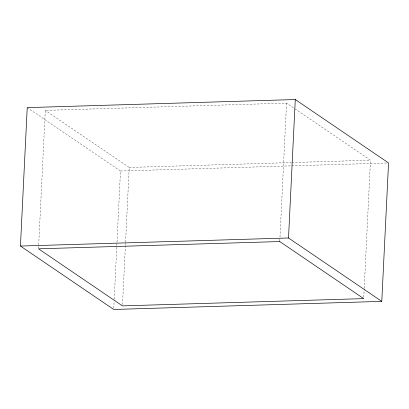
<?xml version="1.0" encoding="UTF-8"?>
<svg xmlns="http://www.w3.org/2000/svg" width="409" height="409" viewBox="0 0 409 409"><rect width="100%" height="100%" fill="white"/><g stroke="black" fill="none" stroke-linecap="round" stroke-linejoin="round"><path stroke-width="0.31" stroke-dasharray="2.04 1.53" d="M38.548 248.181L45.287 110.384L286.545 103.114L293.933 108.14M113.779 308.181L114.091 301.801M114.213 299.25L116.805 246.3M116.836 245.666L120.486 171.023L27.219 107.618M122.516 304.608L125.389 245.916M125.42 245.277L125.543 242.726M125.573 242.092L129.224 167.45L45.287 110.384M279.807 240.911L279.961 237.721M279.991 237.082L286.545 103.114M363.775 297.338L364.179 289.045M364.214 288.406L370.482 160.185L294.465 108.503M129.224 167.45L291.341 162.567M291.98 162.547L370.482 160.185M120.486 171.023L387.272 162.987"/><path stroke-width="0.61" d="M20.45 246.049L27.219 107.618L295.283 99.54L388.55 162.951L381.781 301.382L113.717 309.46L20.45 246.049L288.514 237.977L381.781 301.382M288.514 237.977L295.283 99.54M279.776 241.55L38.518 248.815L122.455 305.886L363.713 298.616L279.776 241.55"/></g></svg>
